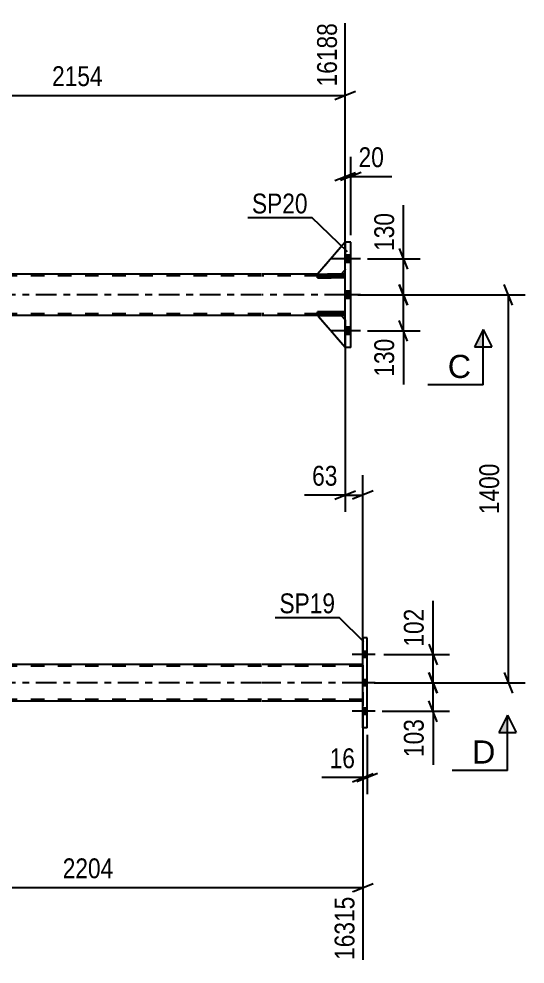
# Model space of a CAD drawing. Header units: millimetres. Extents: x -787 to 402, y -866 to -25.
# Drawn here: x -146.7 to -73.6, y -596.8 to -460.4 of the extents above; entities that cross this region are included whole.
import ezdxf

# ---------------------------------------------------------------- set-up
doc = ezdxf.new("R2010")
doc.units = ezdxf.units.MM
doc.linetypes.add('DXK_LINE_DOT2', pattern=[3.9198, 1.9599, -1.9599])
doc.linetypes.add('DXK_LINE_DOT3', pattern=[5.9187, 2.979, -0.9799, 0.9799, -0.9799])
doc.styles.add('Arial', font='arial.ttf', dxfattribs={"height": 0.2})
doc.styles.add('Arial Narrow', font='ARIALN.TTF', dxfattribs={"height": 0.2})

# ---------------------------------------------------------------- blocks, each defined once
blk = doc.blocks.new('Part-569028579-68149 - 67904')
at = {"color": 2, "linetype": 'Continuous'}
for p, q in [((-99.58, -492.63), (-103.58, -497.23)), ((-103.58, -497.23), (-100.18, -497.23)), ((-100.18, -497.23), (-99.58, -496.63))]:
    blk.add_line(p, q, dxfattribs=at)
at = {"color": 7, "linetype": 'DXK_LINE_DOT2'}
blk.add_line((-99.58, -492.63), (-99.58, -496.63), dxfattribs=at)
blk = doc.blocks.new('Part-569028579-67959 - 67904')
at = {"color": 2, "linetype": 'Continuous'}
for p, q in [((-111.68, -553.59), (-153.39, -553.59)), ((-97.05, -553.59), (-111.58, -553.59)), ((-111.68, -558.87), (-695.77, -558.87)), ((-97.05, -558.87), (-111.58, -558.87))]:
    blk.add_line(p, q, dxfattribs=at)
at = {"color": 7, "linetype": 'DXK_LINE_DOT2'}
for p, q in [((-97.05, -558.87), (-97.05, -553.59)), ((-111.68, -553.83), (-695.77, -553.83)), ((-97.05, -553.83), (-111.58, -553.83)), ((-111.68, -558.63), (-695.77, -558.63)), ((-97.05, -558.63), (-111.58, -558.63))]:
    blk.add_line(p, q, dxfattribs=at)
at = {"color": 7, "linetype": 'DXK_LINE_DOT3'}
for p, q in [((-111.68, -556.23), (-695.77, -556.23)), ((-97.05, -556.23), (-111.58, -556.23))]:
    blk.add_line(p, q, dxfattribs=at)
blk = doc.blocks.new('Part-569028579-67962 - 67904')
at = {"color": 2, "linetype": 'Continuous'}
for p, q in [((-97.05, -562.73), (-97.05, -549.73)), ((-96.41, -549.73), (-97.05, -549.73)), ((-96.41, -562.73), (-96.41, -549.73)), ((-96.41, -562.73), (-97.05, -562.73))]:
    blk.add_line(p, q, dxfattribs=at)
at = {"color": 7, "linetype": 'DXK_LINE_DOT2'}
for p, q in [((-97.05, -549.73), (-97.05, -562.73)), ((-96.41, -549.73), (-96.41, -549.73)), ((-96.41, -562.73), (-96.41, -549.73)), ((-96.41, -562.73), (-96.41, -562.73))]:
    blk.add_line(p, q, dxfattribs=at)
blk = doc.blocks.new('Part-569028579-67964 - 67904')
at = {"color": 7, "linetype": 'DXK_LINE_DOT2'}
for p, q in [((-111.68, -497.47), (-695.77, -497.47)), ((-99.58, -497.47), (-111.58, -497.47)), ((-100.18, -497.23), (-103.58, -497.23)), ((-99.58, -503.23), (-99.58, -497.23)), ((-111.68, -502.99), (-695.77, -502.99)), ((-99.58, -502.99), (-111.58, -502.99)), ((-100.18, -503.23), (-103.58, -503.23))]:
    blk.add_line(p, q, dxfattribs=at)
at = {"color": 2, "linetype": 'Continuous'}
for p, q in [((-111.68, -497.23), (-247.67, -497.23)), ((-103.58, -497.23), (-111.58, -497.23)), ((-99.58, -497.23), (-100.18, -497.23)), ((-111.68, -503.23), (-152.77, -503.23)), ((-103.58, -503.23), (-111.58, -503.23)), ((-99.58, -503.23), (-100.18, -503.23))]:
    blk.add_line(p, q, dxfattribs=at)
at = {"color": 7, "linetype": 'DXK_LINE_DOT3'}
for p, q in [((-111.68, -500.23), (-695.77, -500.23)), ((-99.58, -500.23), (-111.58, -500.23))]:
    blk.add_line(p, q, dxfattribs=at)
blk = doc.blocks.new('Part-569028579-67968 - 67904')
at = {"color": 2, "linetype": 'Continuous'}
for p, q in [((-99.58, -507.83), (-99.58, -492.63)), ((-98.78, -492.63), (-99.58, -492.63)), ((-98.78, -507.83), (-98.78, -492.63)), ((-98.78, -507.83), (-99.58, -507.83))]:
    blk.add_line(p, q, dxfattribs=at)
blk = doc.blocks.new('Part-569028579-68153 - 67904')
at = {"color": 2, "linetype": 'Continuous'}
for p, q in [((-103.58, -497.79), (-103.58, -497.47)), ((-99.58, -497.47), (-103.58, -497.47)), ((-99.58, -497.79), (-103.58, -497.79)), ((-99.58, -497.79), (-99.58, -497.47))]:
    blk.add_line(p, q, dxfattribs=at)
at = {"color": 7, "linetype": 'DXK_LINE_DOT2'}
blk.add_line((-100.18, -497.79), (-100.18, -497.47), dxfattribs=at)
blk = doc.blocks.new('Part-569028579-68151 - 67904')
at = {"color": 2, "linetype": 'Continuous'}
for p, q in [((-103.58, -503.23), (-100.18, -503.23)), ((-99.58, -507.83), (-103.58, -503.23)), ((-100.18, -503.23), (-99.58, -503.83))]:
    blk.add_line(p, q, dxfattribs=at)
at = {"color": 7, "linetype": 'DXK_LINE_DOT2'}
blk.add_line((-99.58, -503.83), (-99.58, -507.83), dxfattribs=at)
blk = doc.blocks.new('Part-569028579-68150 - 67904')
at = {"color": 7, "linetype": 'DXK_LINE_DOT2'}
for p, q in [((-99.58, -492.63), (-103.58, -497.23)), ((-99.58, -496.63), (-99.58, -492.63)), ((-103.58, -497.23), (-100.18, -497.23)), ((-100.18, -497.23), (-99.58, -496.63))]:
    blk.add_line(p, q, dxfattribs=at)
blk = doc.blocks.new('Part-569028579-68152 - 67904')
at = {"color": 7, "linetype": 'DXK_LINE_DOT2'}
for p, q in [((-103.58, -503.23), (-100.18, -503.23)), ((-99.58, -507.83), (-103.58, -503.23)), ((-100.18, -503.23), (-99.58, -503.83)), ((-99.58, -503.83), (-99.58, -507.83))]:
    blk.add_line(p, q, dxfattribs=at)
blk = doc.blocks.new('Part-569028579-68154 - 67904')
at = {"color": 2, "linetype": 'Continuous'}
for p, q in [((-103.58, -502.99), (-103.58, -502.67)), ((-99.58, -502.67), (-103.58, -502.67)), ((-99.58, -502.99), (-103.58, -502.99)), ((-99.58, -502.99), (-99.58, -502.67))]:
    blk.add_line(p, q, dxfattribs=at)
at = {"color": 7, "linetype": 'DXK_LINE_DOT2'}
blk.add_line((-100.18, -502.99), (-100.18, -502.67), dxfattribs=at)
blk = doc.blocks.new('Part-569028579-68155 - 67904')
at = {"color": 7, "linetype": 'DXK_LINE_DOT2'}
for p, q in [((-99.58, -497.47), (-103.58, -497.47)), ((-103.58, -497.47), (-103.58, -497.79)), ((-103.58, -497.79), (-99.58, -497.79)), ((-100.18, -497.79), (-100.18, -497.47)), ((-99.58, -497.79), (-99.58, -497.47))]:
    blk.add_line(p, q, dxfattribs=at)
blk = doc.blocks.new('Part-569028579-68156 - 67904')
at = {"color": 7, "linetype": 'DXK_LINE_DOT2'}
for p, q in [((-99.58, -502.67), (-103.58, -502.67)), ((-103.58, -502.67), (-103.58, -502.99)), ((-103.58, -502.99), (-99.58, -502.99)), ((-100.18, -502.99), (-100.18, -502.67)), ((-99.58, -502.99), (-99.58, -502.67))]:
    blk.add_line(p, q, dxfattribs=at)
blk = doc.blocks.new('Bolt-569028579-68168 - 67904')
at = {"linetype": 'Continuous'}
for points in [[(-97.05, -551.69), (-97.05, -552.57), (-96.41, -552.57), (-96.41, -551.69)], [(-97.05, -551.69), (-97.05, -552.57), (-96.41, -552.57), (-96.41, -551.69)], [(-97.05, -551.69), (-97.05, -552.57), (-96.41, -552.57), (-96.41, -551.69)], [(-97.05, -555.79), (-97.05, -556.67), (-96.41, -556.67), (-96.41, -555.79)], [(-97.05, -555.79), (-97.05, -556.67), (-96.41, -556.67), (-96.41, -555.79)], [(-97.05, -559.89), (-97.05, -560.77), (-96.41, -560.77), (-96.41, -559.89)], [(-97.05, -559.89), (-97.05, -560.77), (-96.41, -560.77), (-96.41, -559.89)], [(-97.05, -559.89), (-97.05, -560.77), (-96.41, -560.77), (-96.41, -559.89)]]:
    blk.add_hatch(color=1, dxfattribs=at).paths.add_polyline_path(points)
at = {"color": 1, "linetype": 'Continuous'}
for p, q in [((-95.25, -552.13), (-98.57, -552.13)), ((-95.25, -552.13), (-98.57, -552.13)), ((-95.25, -552.13), (-98.57, -552.13)), ((-96.41, -551.69), (-97.05, -551.69)), ((-96.41, -551.69), (-97.05, -551.69)), ((-96.41, -551.69), (-97.05, -551.69)), ((-96.41, -552.57), (-97.05, -552.57)), ((-96.41, -552.57), (-97.05, -552.57)), ((-96.41, -552.57), (-97.05, -552.57)), ((-95.25, -556.23), (-98.57, -556.23)), ((-95.25, -556.23), (-98.57, -556.23)), ((-96.41, -555.79), (-97.05, -555.79)), ((-96.41, -555.79), (-97.05, -555.79)), ((-96.41, -556.67), (-97.05, -556.67)), ((-96.41, -556.67), (-97.05, -556.67)), ((-95.25, -560.33), (-98.57, -560.33)), ((-95.25, -560.33), (-98.57, -560.33)), ((-95.25, -560.33), (-98.57, -560.33)), ((-96.41, -559.89), (-97.05, -559.89)), ((-96.41, -559.89), (-97.05, -559.89)), ((-96.41, -559.89), (-97.05, -559.89)), ((-96.41, -560.77), (-97.05, -560.77)), ((-96.41, -560.77), (-97.05, -560.77)), ((-96.41, -560.77), (-97.05, -560.77))]:
    blk.add_line(p, q, dxfattribs=at)
blk = doc.blocks.new('Bolt-569028579-68173 - 67904')
at = {"linetype": 'Continuous'}
for points in [[(-99.58, -494.51), (-99.58, -495.55), (-98.78, -495.55), (-98.78, -494.51)], [(-99.58, -494.51), (-99.58, -495.55), (-98.78, -495.55), (-98.78, -494.51)], [(-99.58, -494.51), (-99.58, -495.55), (-98.78, -495.55), (-98.78, -494.51)], [(-99.58, -499.71), (-99.58, -500.75), (-98.78, -500.75), (-98.78, -499.71)], [(-99.58, -499.71), (-99.58, -500.75), (-98.78, -500.75), (-98.78, -499.71)], [(-99.58, -504.91), (-99.58, -505.95), (-98.78, -505.95), (-98.78, -504.91)], [(-99.58, -504.91), (-99.58, -505.95), (-98.78, -505.95), (-98.78, -504.91)], [(-99.58, -504.91), (-99.58, -505.95), (-98.78, -505.95), (-98.78, -504.91)]]:
    blk.add_hatch(color=1, dxfattribs=at).paths.add_polyline_path(points)
at = {"color": 1, "linetype": 'Continuous'}
for p, q in [((-97.38, -495.03), (-101.58, -495.03)), ((-97.38, -495.03), (-101.58, -495.03)), ((-97.38, -495.03), (-101.58, -495.03)), ((-98.78, -494.51), (-99.58, -494.51)), ((-98.78, -494.51), (-99.58, -494.51)), ((-98.78, -494.51), (-99.58, -494.51)), ((-98.78, -495.55), (-99.58, -495.55)), ((-98.78, -495.55), (-99.58, -495.55)), ((-98.78, -495.55), (-99.58, -495.55)), ((-97.38, -500.23), (-101.58, -500.23)), ((-97.38, -500.23), (-101.58, -500.23)), ((-98.78, -499.71), (-99.58, -499.71)), ((-98.78, -499.71), (-99.58, -499.71)), ((-98.78, -500.75), (-99.58, -500.75)), ((-98.78, -500.75), (-99.58, -500.75)), ((-97.38, -505.43), (-101.58, -505.43)), ((-97.38, -505.43), (-101.58, -505.43)), ((-97.38, -505.43), (-101.58, -505.43)), ((-98.78, -504.91), (-99.58, -504.91)), ((-98.78, -504.91), (-99.58, -504.91)), ((-98.78, -504.91), (-99.58, -504.91)), ((-98.78, -505.95), (-99.58, -505.95)), ((-98.78, -505.95), (-99.58, -505.95)), ((-98.78, -505.95), (-99.58, -505.95))]:
    blk.add_line(p, q, dxfattribs=at)
blk = doc.blocks.new('StraightDimension-569028579-77403 - 67904')
at = {"color": 7, "linetype": 'Continuous'}
for p, q in [((-87.5, -554.73), (-86.3, -557.73)), ((-94.25, -556.23), (-84.5, -556.23)), ((-86.9, -560.33), (-86.9, -556.23)), ((-86.3, -561.83), (-87.5, -558.83)), ((-94.25, -560.33), (-84.5, -560.33)), ((-86.9, -560.33), (-86.9, -568.06)), ((-86.9, -560.33), (-86.9, -568.06))]:
    blk.add_line(p, q, dxfattribs=at)
at = {"color": 0}
blk.add_wipeout([(-87.65, -560.85), (-91.85, -560.85), (-91.85, -567.53), (-87.65, -567.53)], dxfattribs=at)
at = {"color": 3, "style": 'Arial Narrow'}
blk.add_text('103', height=2.863, rotation=90.0002, dxfattribs=at).set_placement((-88.25, -566.93))
blk = doc.blocks.new('StraightDimension-569028579-76652 - 67904')
at = {"color": 7, "linetype": 'Continuous'}
for p, q in [((-176.97, -502.23), (-176.97, -461.01)), ((-99.58, -496.23), (-99.58, -461.01)), ((-175.47, -470.85), (-178.47, -472.05)), ((-176.97, -471.45), (-99.58, -471.45)), ((-101.08, -472.05), (-98.08, -470.85))]:
    blk.add_line(p, q, dxfattribs=at)
at = {"color": 0}
blk.add_wipeout([(-134.02, -470.7), (-134.02, -466.5), (-142.53, -466.5), (-142.53, -470.7)], dxfattribs=at)
at = {"color": 3, "style": 'Arial Narrow'}
blk.add_text('2154', height=2.863, dxfattribs=at).set_placement((-141.93, -470.1))
at = {"color": 0, "linetype": 'Continuous'}
blk.add_wipeout([(-100.18, -460.41), (-104.38, -460.41), (-104.38, -470.75), (-100.18, -470.75)], dxfattribs=at)
at = {"color": 3, "linetype": 'Continuous', "style": 'Arial Narrow'}
blk.add_text('16188', height=2.863, rotation=90.0002, dxfattribs=at).set_placement((-100.78, -470.15))
blk = doc.blocks.new('StraightDimension-569028579-80690 - 67904')
at = {"color": 7, "linetype": 'Continuous'}
for p, q in [((-99.58, -491.63), (-99.58, -480.3)), ((-98.78, -491.63), (-98.78, -480.3)), ((-101.08, -483.75), (-98.08, -482.55)), ((-97.28, -482.55), (-100.28, -483.75)), ((-99.58, -483.15), (-98.78, -483.15)), ((-98.78, -483.15), (-92.87, -483.15)), ((-98.78, -483.15), (-92.87, -483.15))]:
    blk.add_line(p, q, dxfattribs=at)
at = {"color": 0}
blk.add_wipeout([(-93.4, -482.4), (-93.4, -478.2), (-98.25, -478.2), (-98.25, -482.4)], dxfattribs=at)
at = {"color": 3, "style": 'Arial Narrow'}
blk.add_text('20', height=2.863, dxfattribs=at).set_placement((-97.65, -481.8))
blk = doc.blocks.new('StraightDimension-569028579-76793 - 67904')
at = {"color": 7, "linetype": 'Continuous'}
for p, q in [((-99.58, -504.23), (-99.58, -531.52)), ((-97.05, -552.59), (-97.05, -526.27)), ((-99.58, -529.12), (-105.48, -529.12)), ((-99.58, -529.12), (-105.48, -529.12)), ((-101.08, -529.72), (-98.08, -528.52)), ((-99.58, -529.12), (-97.05, -529.12)), ((-95.55, -528.52), (-98.55, -529.72))]:
    blk.add_line(p, q, dxfattribs=at)
at = {"color": 0}
blk.add_wipeout([(-100.1, -528.37), (-100.1, -524.17), (-104.96, -524.17), (-104.96, -528.37)], dxfattribs=at)
at = {"color": 3, "style": 'Arial Narrow'}
blk.add_text('63', height=2.863, dxfattribs=at).set_placement((-104.36, -527.77))
blk = doc.blocks.new('StraightDimension-569028579-76458 - 67904')
at = {"color": 7, "linetype": 'Continuous'}
for p, q in [((-176.42, -554.59), (-176.42, -596.21)), ((-97.05, -559.87), (-97.05, -596.21)), ((-174.92, -585.17), (-177.92, -586.37)), ((-176.42, -585.77), (-97.05, -585.77)), ((-98.55, -586.37), (-95.55, -585.17))]:
    blk.add_line(p, q, dxfattribs=at)
at = {"color": 0}
blk.add_wipeout([(-132.48, -585.02), (-132.48, -580.82), (-140.99, -580.82), (-140.99, -585.02)], dxfattribs=at)
at = {"color": 3, "style": 'Arial Narrow'}
blk.add_text('2204', height=2.863, dxfattribs=at).set_placement((-140.39, -584.42))
at = {"color": 0, "linetype": 'Continuous'}
blk.add_wipeout([(-97.65, -586.47), (-101.85, -586.47), (-101.85, -596.81), (-97.65, -596.81)], dxfattribs=at)
at = {"color": 3, "linetype": 'Continuous', "style": 'Arial Narrow'}
blk.add_text('16315', height=2.863, rotation=90.0002, dxfattribs=at).set_placement((-98.25, -596.21))
blk = doc.blocks.new('StraightDimension-569028579-77338 - 67904')
at = {"color": 7, "linetype": 'Continuous'}
for p, q in [((-75.4, -501.73), (-76.6, -498.73)), ((-97.78, -500.23), (-73.6, -500.23)), ((-76, -556.23), (-76, -500.23)), ((-76.6, -554.73), (-75.4, -557.73)), ((-95.41, -556.23), (-73.6, -556.23))]:
    blk.add_line(p, q, dxfattribs=at)
at = {"color": 0}
blk.add_wipeout([(-76.75, -523.97), (-80.95, -523.97), (-80.95, -532.48), (-76.75, -532.48)], dxfattribs=at)
at = {"color": 3, "style": 'Arial Narrow'}
blk.add_text('1400', height=2.863, rotation=90.0002, dxfattribs=at).set_placement((-77.35, -531.88))
blk = doc.blocks.new('StraightDimension-569028579-77383 - 67904')
at = {"color": 7, "linetype": 'Continuous'}
for p, q in [((-91.17, -495.03), (-91.17, -487.29)), ((-91.17, -495.03), (-91.17, -487.29)), ((-91.77, -493.53), (-90.57, -496.53)), ((-96.38, -495.03), (-88.77, -495.03)), ((-91.17, -500.23), (-91.17, -495.03)), ((-90.57, -501.73), (-91.77, -498.73)), ((-97.78, -500.23), (-88.77, -500.23))]:
    blk.add_line(p, q, dxfattribs=at)
at = {"color": 0}
blk.add_wipeout([(-91.92, -487.82), (-96.12, -487.82), (-96.12, -494.5), (-91.92, -494.5)], dxfattribs=at)
at = {"color": 3, "style": 'Arial Narrow'}
blk.add_text('130', height=2.863, rotation=90.0002, dxfattribs=at).set_placement((-92.52, -493.9))
blk = doc.blocks.new('StraightDimension-569028579-77384 - 67904')
at = {"color": 7, "linetype": 'Continuous'}
for p, q in [((-91.77, -498.73), (-90.57, -501.73)), ((-97.78, -500.23), (-88.77, -500.23)), ((-91.17, -505.43), (-91.17, -500.23)), ((-90.57, -506.93), (-91.77, -503.93)), ((-96.38, -505.43), (-88.77, -505.43)), ((-91.17, -505.43), (-91.17, -513.16)), ((-91.17, -505.43), (-91.17, -513.16))]:
    blk.add_line(p, q, dxfattribs=at)
at = {"color": 0}
blk.add_wipeout([(-91.92, -505.95), (-96.12, -505.95), (-96.12, -512.64), (-91.92, -512.64)], dxfattribs=at)
at = {"color": 3, "style": 'Arial Narrow'}
blk.add_text('130', height=2.863, rotation=90.0002, dxfattribs=at).set_placement((-92.52, -512.04))
blk = doc.blocks.new('StraightDimension-569028579-77402 - 67904')
at = {"color": 7, "linetype": 'Continuous'}
for p, q in [((-86.9, -552.13), (-86.9, -544.39)), ((-86.9, -552.13), (-86.9, -544.39)), ((-87.5, -550.63), (-86.3, -553.63)), ((-94.01, -552.13), (-84.5, -552.13)), ((-86.9, -556.23), (-86.9, -552.13)), ((-86.3, -557.73), (-87.5, -554.73)), ((-94.25, -556.23), (-84.5, -556.23))]:
    blk.add_line(p, q, dxfattribs=at)
at = {"color": 0}
blk.add_wipeout([(-87.65, -544.92), (-91.85, -544.92), (-91.85, -551.6), (-87.65, -551.6)], dxfattribs=at)
at = {"color": 3, "style": 'Arial Narrow'}
blk.add_text('102', height=2.863, rotation=90.0002, dxfattribs=at).set_placement((-88.25, -551))
blk = doc.blocks.new('StraightDimension-569028579-80842 - 67904')
at = {"color": 7, "linetype": 'Continuous'}
for p, q in [((-97.05, -563.73), (-97.05, -572.29)), ((-96.41, -563.73), (-96.41, -572.29)), ((-97.05, -569.89), (-102.95, -569.89)), ((-97.05, -569.89), (-102.95, -569.89)), ((-98.55, -570.49), (-95.55, -569.29)), ((-94.91, -569.29), (-97.91, -570.49)), ((-97.05, -569.89), (-96.41, -569.89))]:
    blk.add_line(p, q, dxfattribs=at)
at = {"color": 0}
blk.add_wipeout([(-97.57, -569.14), (-97.57, -564.94), (-102.43, -564.94), (-102.43, -569.14)], dxfattribs=at)
at = {"color": 3, "style": 'Arial Narrow'}
blk.add_text('16', height=2.863, dxfattribs=at).set_placement((-101.83, -568.54))
blk = doc.blocks.new('Mark-569028579-77428 - 67904')
at = {"color": 0}
blk.add_wipeout([(-101.04, -546.18), (-101.04, -543.18), (-109.08, -543.18), (-109.08, -546.18)], dxfattribs=at)
blk.add_wipeout([(-101.04, -546.18), (-101.04, -543.18), (-109.08, -543.18), (-109.08, -546.18)], dxfattribs=at)
at = {"color": 30, "linetype": 'Continuous'}
for p in [(-109.68, -546.78), (-96.91, -550.31)]:
    blk.add_line(p, (-100.44, -546.78), dxfattribs=at)
at = {"color": 3, "style": 'Arial Narrow'}
blk.add_text('SP19', height=2.863, dxfattribs=at).set_placement((-109.08, -546.18))
blk = doc.blocks.new('SectionMark-569028579-78516 - 67904')
at = {"linetype": 'Continuous'}
blk.add_hatch(color=6, dxfattribs=at).paths.add_polyline_path([(-76.14, -563.37), (-77.39, -563.37), (-76.14, -560.87)])
at = {"color": 6, "linetype": 'Continuous'}
for p, q in [((-76.14, -560.87), (-77.39, -563.37)), ((-76.14, -568.87), (-76.14, -560.87)), ((-76.14, -560.87), (-74.89, -563.37)), ((-77.39, -563.37), (-74.89, -563.37)), ((-76.14, -568.87), (-84.14, -568.87))]:
    blk.add_line(p, q, dxfattribs=at)
at = {"color": 0, "linetype": 'Continuous'}
blk.add_wipeout([(-77.89, -567.87), (-77.89, -564.37), (-81.26, -564.37), (-81.26, -567.87)], dxfattribs=at)
at = {"color": 3, "linetype": 'Continuous', "style": 'Arial'}
blk.add_text('D', height=3.34, dxfattribs=at).set_placement((-81.26, -567.87))
blk = doc.blocks.new('SectionMark-569028579-75248 - 67904')
at = {"linetype": 'Continuous'}
blk.add_hatch(color=6, dxfattribs=at).paths.add_polyline_path([(-79.65, -507.73), (-80.9, -507.73), (-79.65, -505.23)])
at = {"color": 6, "linetype": 'Continuous'}
for p, q in [((-79.65, -505.23), (-80.9, -507.73)), ((-79.65, -513.23), (-79.65, -505.23)), ((-79.65, -505.23), (-78.4, -507.73)), ((-80.9, -507.73), (-78.4, -507.73)), ((-79.65, -513.23), (-87.65, -513.23))]:
    blk.add_line(p, q, dxfattribs=at)
at = {"color": 0, "linetype": 'Continuous'}
blk.add_wipeout([(-81.4, -512.23), (-81.4, -508.73), (-84.77, -508.73), (-84.77, -512.23)], dxfattribs=at)
at = {"color": 3, "linetype": 'Continuous', "style": 'Arial'}
blk.add_text('C', height=3.34, dxfattribs=at).set_placement((-84.77, -512.23))
blk = doc.blocks.new('Mark-569028579-77331 - 67904')
at = {"color": 0}
blk.add_wipeout([(-105.01, -488.48), (-105.01, -485.48), (-113.05, -485.48), (-113.05, -488.48)], dxfattribs=at)
blk.add_wipeout([(-105.01, -488.48), (-105.01, -485.48), (-113.05, -485.48), (-113.05, -488.48)], dxfattribs=at)
at = {"color": 30, "linetype": 'Continuous'}
for p in [(-113.65, -489.08), (-99.25, -494)]:
    blk.add_line(p, (-104.41, -489.08), dxfattribs=at)
at = {"color": 3, "style": 'Arial Narrow'}
blk.add_text('SP20', height=2.863, dxfattribs=at).set_placement((-113.05, -488.48))

msp = doc.modelspace()

# ---------------------------------------------------------------- block references
for name in ['Part-569028579-68149 - 67904', 'Part-569028579-68150 - 67904', 'Part-569028579-67968 - 67904', 'Bolt-569028579-68173 - 67904', 'Part-569028579-67964 - 67904', 'Part-569028579-68153 - 67904', 'Part-569028579-68155 - 67904', 'Part-569028579-68154 - 67904', 'Part-569028579-68156 - 67904', 'Part-569028579-68151 - 67904', 'Part-569028579-68152 - 67904', 'Part-569028579-67962 - 67904', 'Bolt-569028579-68168 - 67904', 'Part-569028579-67959 - 67904', 'StraightDimension-569028579-77403 - 67904']:
    msp.add_blockref(name, (0, 0))

# ---------------------------------------------------------------- next in the draw order: block references
for name in ['StraightDimension-569028579-76652 - 67904', 'StraightDimension-569028579-76793 - 67904', 'StraightDimension-569028579-76458 - 67904']:
    msp.add_blockref(name, (0, 0))

# ---------------------------------------------------------------- next in the draw order: block references
for name in ['StraightDimension-569028579-80690 - 67904', 'StraightDimension-569028579-77338 - 67904', 'StraightDimension-569028579-80842 - 67904']:
    msp.add_blockref(name, (0, 0))

# ---------------------------------------------------------------- next in the draw order: block references
for name in ['Mark-569028579-77331 - 67904', 'StraightDimension-569028579-77383 - 67904', 'Mark-569028579-77428 - 67904', 'StraightDimension-569028579-77402 - 67904', 'SectionMark-569028579-78516 - 67904']:
    msp.add_blockref(name, (0, 0))

# ---------------------------------------------------------------- next in the draw order: block references
msp.add_blockref('StraightDimension-569028579-77384 - 67904', (0, 0))

# ---------------------------------------------------------------- next in the draw order: block references
msp.add_blockref('SectionMark-569028579-75248 - 67904', (0, 0))

doc.saveas('drawing.dxf')
